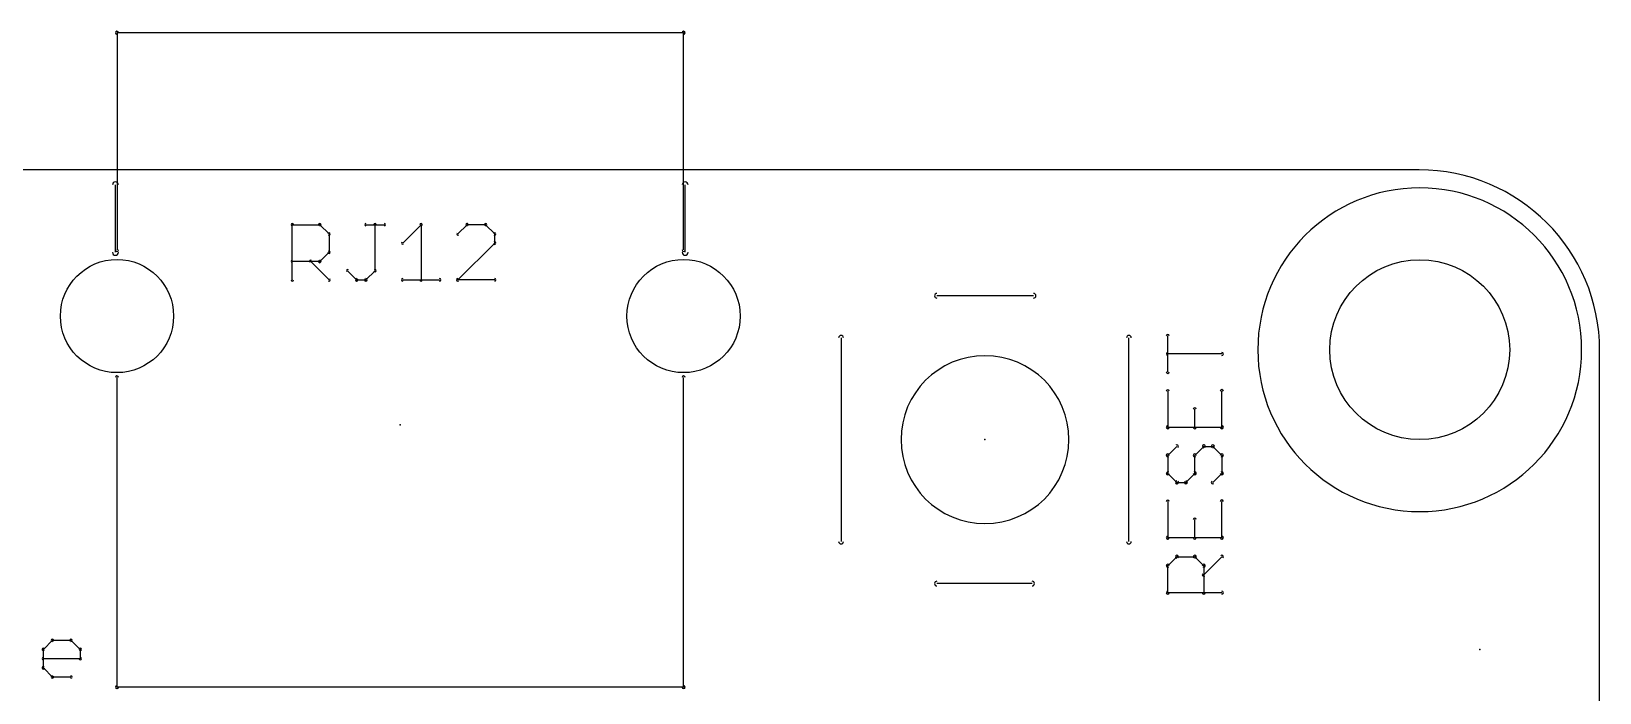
# Model space of a CAD drawing. Header units: inches. Extents: x 0 to 7.94, y 0 to 5.69.
# Drawn here: x 4.092 to 5.4, y 3.064 to 3.616 of the extents above; entities that cross this region are included whole.
import ezdxf

# ---------------------------------------------------------------- set-up
doc = ezdxf.new("R2010")
doc.units = ezdxf.units.IN
doc.header["$MEASUREMENT"] = 0
for name, color, linetype, true_color in [('Pcb', 178, 'Continuous', 0x000000), ('PcbDocument', 253, 'Continuous', 0xadadad), ('PcbOutline', 178, 'Continuous', 0x000000), ('PcbUnrouted', 178, 'Continuous', 0x000000), ('PcbValues', 253, 'Continuous', 0xadadad)]:
    doc.layers.add(name, color=color, linetype=linetype, true_color=true_color)

# ---------------------------------------------------------------- blocks, each defined once
blk = doc.blocks.new('HBridge84')
at = {"layer": 'Pcb'}
for p in [(1, 1.0875), (1.4875, 1.075), (1.9, 0.9)]:
    blk.add_point(p, dxfattribs=at)
at = {"layer": 'PcbDocument'}
for points in [[(0.765, 1.2875, 1), (0.76, 1.2875)], [(1.24, 1.2875, 1), (1.235, 1.2875)], [(1.85, 1.015, 1), (1.85, 1.285, 1), (1.85, 1.015)], [(0.9109, 1.2543, 1), (0.9089, 1.2543)], [(0.9099, 1.2553, 1), (0.9099, 1.2533)], [(0.9336, 1.255, 1), (0.9322, 1.2536)], [(0.9329, 1.2533, 1), (0.9329, 1.2553)], [(0.9416, 1.2466, 1), (0.9396, 1.2466)], [(0.9399, 1.2459, 1), (0.9413, 1.2473)], [(0.9713, 1.2553, 1), (0.9713, 1.2533)], [(0.98, 1.2543, 1), (0.978, 1.2543)], [(0.9867, 1.2533, 1), (0.9867, 1.2553)], [(1.0183, 1.2543, 1), (1.0163, 1.2543)], [(1.0181, 1.2536, 1), (1.0166, 1.255)], [(1.0473, 1.2473, 1), (1.0487, 1.2459)], [(1.0557, 1.2553, 1), (1.0557, 1.2533)], [(1.0564, 1.2536, 1), (1.055, 1.255)], [(1.0718, 1.255, 1), (1.0704, 1.2536)], [(1.0711, 1.2533, 1), (1.0711, 1.2553)], [(1.0797, 1.2466, 1), (1.0777, 1.2466)], [(1.078, 1.2459, 1), (1.0794, 1.2473)], [(0.76, 1.2313, 1), (0.765, 1.2313)], [(0.9396, 1.2313, 1), (0.9416, 1.2313)], [(0.9413, 1.2306, 1), (0.9399, 1.232)], [(1.0013, 1.2396, 1), (1.0027, 1.2382)], [(1.0777, 1.2389, 1), (1.0797, 1.2389)], [(1.0794, 1.2382, 1), (1.078, 1.2396)], [(1.235, 1.2313, 1), (1.24, 1.2313)], [(0.9099, 1.2246, 1), (0.9099, 1.2226)], [(0.926, 1.2243, 1), (0.9246, 1.2229)], [(0.9322, 1.2243, 1), (0.9336, 1.2229)], [(0.9329, 1.2226, 1), (0.9329, 1.2246)], [(0.9567, 1.2166, 1), (0.9553, 1.2152)], [(0.9797, 1.2152, 1), (0.9783, 1.2166)], [(0.9089, 1.2083, 1), (0.9109, 1.2083)], [(0.9399, 1.2075, 1), (0.9413, 1.209)], [(0.9636, 1.2093, 1), (0.9636, 1.2072)], [(0.9629, 1.2075, 1), (0.9643, 1.209)], [(0.9706, 1.209, 1), (0.972, 1.2075)], [(0.9713, 1.2072, 1), (0.9713, 1.2093)], [(0.978, 1.2159, 1), (0.98, 1.2159)], [(1.002, 1.2093, 1), (1.002, 1.2072)], [(1.0163, 1.2083, 1), (1.0183, 1.2083)], [(1.0327, 1.2072, 1), (1.0327, 1.2093)], [(1.048, 1.2093, 1), (1.048, 1.2072)], [(1.0473, 1.209, 1), (1.0487, 1.2075)], [(1.0787, 1.2072, 1), (1.0787, 1.2093)], [(1.4475, 1.197, 1), (1.4475, 1.193)], [(1.528, 1.193, 1), (1.528, 1.197)], [(1.3695, 1.16, 1), (1.3655, 1.16)], [(1.6095, 1.16, 1), (1.6055, 1.16)], [(1.4875, 1.005, 1), (1.4875, 1.145, 1), (1.4875, 1.005)], [(0.765, 1.1269, 1), (0.7625, 1.1269)], [(1.2375, 1.1269, 1), (1.235, 1.1269)], [(1.3655, 0.99, 1), (1.3695, 0.99)], [(1.6055, 0.99, 1), (1.6095, 0.99)], [(1.4475, 0.957, 1), (1.4475, 0.953)], [(1.5268, 0.953, 1), (1.5268, 0.957)], [(0.71, 0.9087, 1), (0.71, 0.9067)], [(0.7107, 0.907, 1), (0.7093, 0.9084)], [(0.7261, 0.9084, 1), (0.7247, 0.907)], [(0.7254, 0.9067, 1), (0.7254, 0.9087)], [(0.7034, 0.9, 1), (0.7014, 0.9)], [(0.7017, 0.9007, 1), (0.7031, 0.8993)], [(0.7024, 0.8933, 1), (0.7024, 0.8913)], [(0.7341, 0.9, 1), (0.7321, 0.9)], [(0.7321, 0.8923, 1), (0.7341, 0.8923)], [(0.7324, 0.8993, 1), (0.7338, 0.9007)], [(0.7331, 0.8913, 1), (0.7331, 0.8933)], [(0.7031, 0.8854, 1), (0.7017, 0.884)], [(0.7014, 0.8847, 1), (0.7034, 0.8847)], [(0.71, 0.878, 1), (0.71, 0.876)], [(0.7093, 0.8763, 1), (0.7107, 0.8777)], [(0.7254, 0.876, 1), (0.7254, 0.878)], [(0.7638, 0.8699, 1), (0.7638, 0.8674)], [(0.7625, 0.8686, 1), (0.765, 0.8686)], [(1.235, 0.8686, 1), (1.2375, 0.8686)], [(1.2362, 0.8674, 1), (1.2362, 0.8699)]]:
    blk.add_lwpolyline(points, format="xyb", dxfattribs=at)
for points in [[(0.7625, 1.2313), (0.7625, 1.2875)], [(1.2375, 1.2313), (1.2375, 1.2875)], [(0.9099, 1.2083), (0.9099, 1.2543)], [(0.9099, 1.2543), (0.9329, 1.2543)], [(0.9329, 1.2543), (0.9406, 1.2466)], [(0.9406, 1.2466), (0.9406, 1.2313)], [(0.9713, 1.2543), (0.9867, 1.2543)], [(0.979, 1.2159), (0.979, 1.2543)], [(1.002, 1.2389), (1.0173, 1.2543)], [(1.0173, 1.2543), (1.0173, 1.2083)], [(1.0557, 1.2543), (1.048, 1.2466)], [(1.0711, 1.2543), (1.0557, 1.2543)], [(1.0787, 1.2466), (1.0711, 1.2543)], [(1.0787, 1.2389), (1.0787, 1.2466)], [(0.9406, 1.2313), (0.9329, 1.2236)], [(1.048, 1.2083), (1.0787, 1.2389)], [(0.9329, 1.2236), (0.9099, 1.2236)], [(0.9253, 1.2236), (0.9406, 1.2083)], [(0.956, 1.2159), (0.9636, 1.2083)], [(0.9636, 1.2083), (0.9713, 1.2083)], [(0.9713, 1.2083), (0.979, 1.2159)], [(1.002, 1.2083), (1.0327, 1.2083)], [(1.0787, 1.2083), (1.048, 1.2083)], [(1.528, 1.195), (1.4475, 1.195)], [(1.3675, 1.16), (1.3675, 0.99)], [(1.6075, 0.99), (1.6075, 1.16)], [(0.7638, 0.8686), (0.7638, 1.1269)], [(1.2362, 0.8686), (1.2362, 1.1269)], [(1.5268, 0.955), (1.4475, 0.955)], [(0.7024, 0.9), (0.71, 0.9077)], [(0.71, 0.9077), (0.7254, 0.9077)], [(0.7254, 0.9077), (0.7331, 0.9)], [(0.7024, 0.8847), (0.7024, 0.9)], [(0.7331, 0.8923), (0.7024, 0.8923)], [(0.7331, 0.9), (0.7331, 0.8923)], [(0.71, 0.877), (0.7024, 0.8847)], [(0.7254, 0.877), (0.71, 0.877)], [(1.2362, 0.8686), (0.7638, 0.8686)]]:
    blk.add_lwpolyline(points, dxfattribs=at)
at = {"layer": 'PcbOutline'}
for p, q in [((1.8495, 1.3), (0.15, 1.3)), ((2, 0.15), (2, 1.1495))]:
    blk.add_line(p, q, dxfattribs=at)
for centre, radius in [((0.7638, 1.1781), 0.0472), ((1.2362, 1.1781), 0.0472), ((1.85, 1.15), 0.075)]:
    blk.add_circle(centre, radius, dxfattribs=at)
blk.add_arc((1.8495, 1.1495), 0.1505, 0, 90, dxfattribs=at)
at = {"layer": 'PcbUnrouted'}
for points in [[(0.7638, 1.4155, 1), (0.7638, 1.413)], [(0.765, 1.4143, 1), (0.7625, 1.4143)], [(1.2375, 1.4143, 1), (1.235, 1.4143)], [(1.2362, 1.413, 1), (1.2362, 1.4155)], [(0.7625, 1.2332, 1), (0.765, 1.2332)], [(1.235, 1.2332, 1), (1.2375, 1.2332)]]:
    blk.add_lwpolyline(points, format="xyb", dxfattribs=at)
for points in [[(1.2362, 1.4143), (0.7638, 1.4143)], [(0.7638, 1.4143), (0.7638, 1.2332)], [(1.2362, 1.2332), (1.2362, 1.4143)]]:
    blk.add_lwpolyline(points, dxfattribs=at)
at = {"layer": 'PcbValues'}
for points in [[(1.6412, 1.1615, 1), (1.6387, 1.1615)], [(1.64, 1.1477, 1), (1.64, 1.1452)], [(1.685, 1.1452, 1), (1.685, 1.1477)], [(1.6387, 1.1315, 1), (1.6412, 1.1315)], [(1.6412, 1.1154, 1), (1.6387, 1.1154)], [(1.6863, 1.1154, 1), (1.6837, 1.1154)], [(1.6637, 1.1004, 1), (1.6612, 1.1004)], [(1.64, 1.0867, 1), (1.64, 1.0842)], [(1.6387, 1.0854, 1), (1.6412, 1.0854)], [(1.6612, 1.0854, 1), (1.6637, 1.0854)], [(1.6837, 1.0854, 1), (1.6863, 1.0854)], [(1.685, 1.0842, 1), (1.685, 1.0867)], [(1.6412, 1.0619, 1), (1.6387, 1.0619)], [(1.6391, 1.0628, 1), (1.6408, 1.061)], [(1.6484, 1.0685, 1), (1.6466, 1.0703)], [(1.6637, 1.0619, 1), (1.6612, 1.0619)], [(1.6616, 1.0628, 1), (1.6634, 1.061)], [(1.67, 1.0707, 1), (1.67, 1.0682)], [(1.6709, 1.0685, 1), (1.6691, 1.0703)], [(1.6784, 1.0703, 1), (1.6766, 1.0685)], [(1.6775, 1.0682, 1), (1.6775, 1.0707)], [(1.6863, 1.0619, 1), (1.6837, 1.0619)], [(1.6841, 1.061, 1), (1.6859, 1.0628)], [(1.6408, 1.0478, 1), (1.6391, 1.046)], [(1.6387, 1.0469, 1), (1.6412, 1.0469)], [(1.6612, 1.0469, 1), (1.6637, 1.0469)], [(1.6634, 1.046, 1), (1.6616, 1.0478)], [(1.6837, 1.0469, 1), (1.6863, 1.0469)], [(1.6859, 1.046, 1), (1.6841, 1.0478)], [(1.6475, 1.0406, 1), (1.6475, 1.0381)], [(1.6466, 1.0385, 1), (1.6484, 1.0403)], [(1.6541, 1.0403, 1), (1.6559, 1.0385)], [(1.655, 1.0381, 1), (1.655, 1.0406)], [(1.6766, 1.0403, 1), (1.6784, 1.0385)], [(1.6412, 1.0234, 1), (1.6387, 1.0234)], [(1.6863, 1.0234, 1), (1.6837, 1.0234)], [(1.6637, 1.0084, 1), (1.6612, 1.0084)], [(1.64, 0.9946, 1), (1.64, 0.9921)], [(1.685, 0.9921, 1), (1.685, 0.9946)], [(1.6387, 0.9933, 1), (1.6412, 0.9933)], [(1.6612, 0.9933, 1), (1.6637, 0.9933)], [(1.6837, 0.9933, 1), (1.6863, 0.9933)], [(1.6412, 0.9698, 1), (1.6387, 0.9698)], [(1.6391, 0.9707, 1), (1.6408, 0.9689)], [(1.6475, 0.9786, 1), (1.6475, 0.9761)], [(1.6484, 0.9764, 1), (1.6466, 0.9782)], [(1.6634, 0.9782, 1), (1.6616, 0.9764)], [(1.6625, 0.9761, 1), (1.6625, 0.9786)], [(1.6712, 0.9698, 1), (1.6687, 0.9698)], [(1.6691, 0.9689, 1), (1.6709, 0.9707)], [(1.6859, 0.9764, 1), (1.6841, 0.9782)], [(1.6691, 0.9632, 1), (1.6709, 0.9614)], [(1.64, 0.9486, 1), (1.64, 0.9461)], [(1.6387, 0.9473, 1), (1.6412, 0.9473)], [(1.6687, 0.9473, 1), (1.6712, 0.9473)], [(1.685, 0.9461, 1), (1.685, 0.9486)]]:
    blk.add_lwpolyline(points, format="xyb", dxfattribs=at)
for points in [[(1.64, 1.1315), (1.64, 1.1615)], [(1.685, 1.1465), (1.64, 1.1465)], [(1.64, 1.1154), (1.64, 1.0854)], [(1.685, 1.0854), (1.685, 1.1154)], [(1.6625, 1.0854), (1.6625, 1.1004)], [(1.64, 1.0854), (1.685, 1.0854)], [(1.6475, 1.0694), (1.64, 1.0619)], [(1.64, 1.0619), (1.64, 1.0469)], [(1.6625, 1.0619), (1.67, 1.0694)], [(1.6625, 1.0469), (1.6625, 1.0619)], [(1.67, 1.0694), (1.6775, 1.0694)], [(1.6775, 1.0694), (1.685, 1.0619)], [(1.685, 1.0619), (1.685, 1.0469)], [(1.64, 1.0469), (1.6475, 1.0394)], [(1.655, 1.0394), (1.6625, 1.0469)], [(1.685, 1.0469), (1.6775, 1.0394)], [(1.6475, 1.0394), (1.655, 1.0394)], [(1.64, 1.0234), (1.64, 0.9933)], [(1.685, 0.9933), (1.685, 1.0234)], [(1.6625, 0.9933), (1.6625, 1.0084)], [(1.64, 0.9933), (1.685, 0.9933)], [(1.64, 0.9698), (1.6475, 0.9773)], [(1.64, 0.9473), (1.64, 0.9698)], [(1.6475, 0.9773), (1.6625, 0.9773)], [(1.6625, 0.9773), (1.67, 0.9698)], [(1.67, 0.9623), (1.685, 0.9773)], [(1.67, 0.9698), (1.67, 0.9473)], [(1.685, 0.9473), (1.64, 0.9473)]]:
    blk.add_lwpolyline(points, dxfattribs=at)

msp = doc.modelspace()

# ---------------------------------------------------------------- block references
at = {"layer": 'Pcb'}
msp.add_blockref('HBridge84', (3.4, 2.2), dxfattribs=at)

doc.saveas('drawing.dxf')
